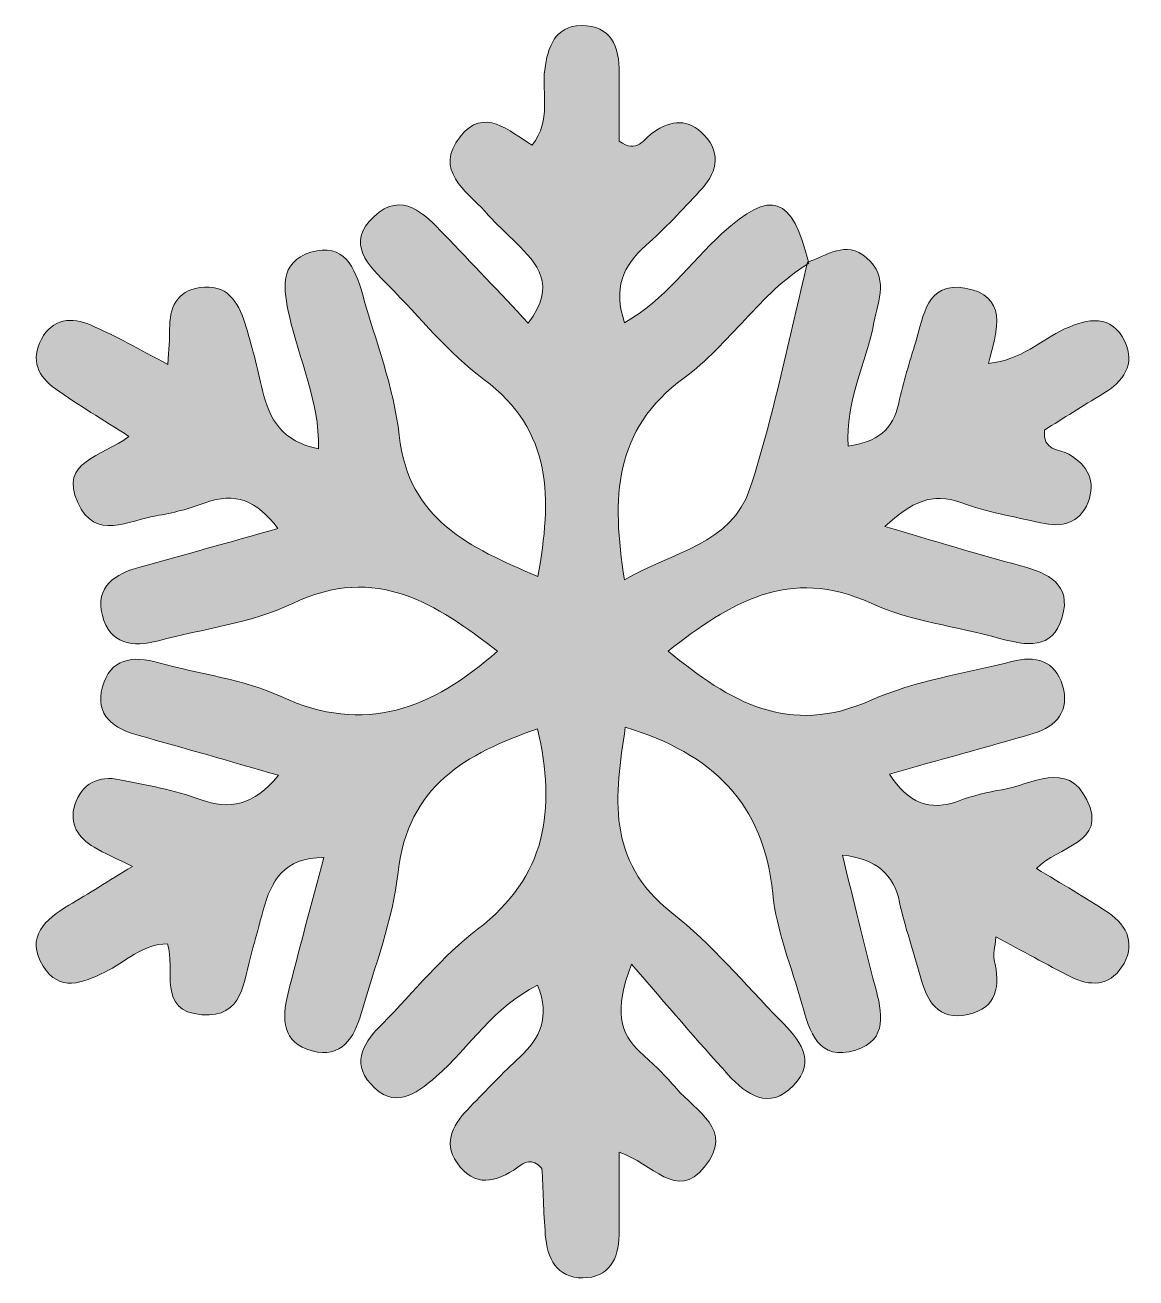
# Model space of a CAD drawing. Header units: inches. Extents: x 0.7 to 11.3, y -26.8 to -14.8.
import ezdxf

# ---------------------------------------------------------------- set-up
doc = ezdxf.new("R2010")
doc.units = ezdxf.units.IN
doc.header["$MEASUREMENT"] = 0
doc.layers.add('Слой 1', color=7, linetype='Continuous', lineweight=0)

msp = doc.modelspace()

# ---------------------------------------------------------------- hatches: boundary and pattern name
at = {"layer": 'Слой 1', "true_color": 0x000000, "transparency": 33554687}
h = msp.add_hatch(color=18, dxfattribs=at)
h.dxf.hatch_style = 2
edge = h.paths.add_edge_path()
edge.add_spline(control_points=[(8.156, -17.045), (8.341, -16.984), (8.519, -16.83), (8.721, -17.003), (8.937, -17.189), (8.832, -17.405), (8.791, -17.623), (8.717, -18.015), (8.513, -18.383), (8.545, -18.807), (8.817, -18.771), (8.976, -18.652), (9.029, -18.395), (9.07, -18.197), (9.133, -18.003), (9.192, -17.809), (9.267, -17.561), (9.296, -17.23), (9.663, -17.293), (10.069, -17.362), (9.984, -17.684), (9.887, -18.015), (10.204, -17.987), (10.392, -17.788), (10.618, -17.685), (10.842, -17.583), (11.067, -17.542), (11.194, -17.804), (11.301, -18.023), (11.18, -18.191), (10.983, -18.308), (10.793, -18.422), (10.605, -18.542), (10.424, -18.654), (10.404, -18.856), (10.567, -18.834), (10.659, -18.886), (10.845, -18.992), (10.918, -19.148), (10.842, -19.346), (10.762, -19.553), (10.586, -19.589), (10.389, -19.543), (10.132, -19.484), (9.869, -19.438), (9.622, -19.349), (9.349, -19.25), (9.156, -19.339), (8.896, -19.579), (9.371, -19.717), (9.783, -19.843), (10.199, -19.955), (10.46, -20.025), (10.687, -20.132), (10.595, -20.447), (10.503, -20.763), (10.249, -20.721), (9.995, -20.65), (9.584, -20.534), (9.144, -20.488), (8.763, -20.313), (7.98, -19.954), (7.412, -20.309), (6.82, -20.772), (7.407, -21.259), (7.978, -21.594), (8.764, -21.242), (9.184, -21.054), (9.661, -20.989), (10.112, -20.871), (10.337, -20.813), (10.528, -20.862), (10.598, -21.102), (10.668, -21.341), (10.544, -21.495), (10.318, -21.561), (9.87, -21.692), (9.421, -21.814), (8.939, -21.95), (9.118, -22.227), (9.321, -22.312), (9.606, -22.207), (9.739, -22.157), (9.879, -22.123), (10.019, -22.1), (10.3, -22.054), (10.642, -21.812), (10.831, -22.197), (11.036, -22.614), (10.551, -22.639), (10.347, -22.855), (10.589, -23.003), (10.817, -23.132), (11.035, -23.278), (11.23, -23.408), (11.3, -23.598), (11.164, -23.802), (11.045, -23.981), (10.859, -23.986), (10.676, -23.893), (10.445, -23.775), (10.218, -23.648), (9.96, -23.51), (9.951, -23.617), (9.931, -23.677), (9.943, -23.729), (10.002, -23.976), (9.975, -24.192), (9.691, -24.254), (9.407, -24.316), (9.295, -24.124), (9.233, -23.884), (9.172, -23.648), (9.086, -23.418), (9.037, -23.18), (8.979, -22.905), (8.82, -22.77), (8.489, -22.726), (8.598, -23.166), (8.692, -23.577), (8.802, -23.983), (8.87, -24.234), (8.927, -24.497), (8.617, -24.595), (8.257, -24.708), (8.175, -24.416), (8.101, -24.152), (8.004, -23.8), (7.856, -23.452), (7.821, -23.094), (7.737, -22.231), (7.245, -21.752), (6.409, -21.502), (6.312, -22.158), (6.215, -22.779), (6.856, -23.28), (7.237, -23.578), (7.551, -23.962), (7.893, -24.31), (8.071, -24.491), (8.253, -24.694), (8.019, -24.936), (7.786, -25.178), (7.569, -25.022), (7.395, -24.831), (7.098, -24.506), (6.814, -24.17), (6.468, -23.772), (6.301, -24.22), (6.351, -24.434), (6.556, -24.618), (6.676, -24.726), (6.795, -24.84), (6.899, -24.964), (7.081, -25.18), (7.46, -25.356), (7.169, -25.715), (6.9, -26.046), (6.673, -25.68), (6.349, -25.574), (6.349, -25.862), (6.35, -26.115), (6.349, -26.367), (6.348, -26.601), (6.25, -26.777), (6.002, -26.778), (5.751, -26.779), (5.66, -26.589), (5.643, -26.366), (5.626, -26.145), (5.621, -25.923), (5.611, -25.729), (5.511, -25.621), (5.441, -25.674), (5.379, -25.718), (5.171, -25.865), (4.963, -25.916), (4.797, -25.676), (4.652, -25.466), (4.774, -25.291), (4.924, -25.138), (5.08, -24.978), (5.234, -24.815), (5.398, -24.663), (5.592, -24.481), (5.694, -24.281), (5.568, -23.974), (5.154, -24.177), (4.92, -24.565), (4.598, -24.849), (4.396, -25.028), (4.19, -25.165), (3.97, -24.92), (3.775, -24.703), (3.915, -24.509), (4.085, -24.339), (4.387, -24.037), (4.656, -23.693), (4.993, -23.438), (5.655, -22.935), (5.748, -22.293), (5.568, -21.517), (4.884, -21.756), (4.325, -22.06), (4.233, -22.891), (4.182, -23.35), (4.008, -23.796), (3.879, -24.245), (3.813, -24.475), (3.692, -24.677), (3.408, -24.603), (3.121, -24.529), (3.119, -24.293), (3.176, -24.061), (3.282, -23.631), (3.402, -23.203), (3.522, -22.751), (3.135, -22.746), (3.017, -22.978), (2.94, -23.255), (2.902, -23.392), (2.867, -23.53), (2.828, -23.667), (2.752, -23.932), (2.75, -24.29), (2.352, -24.257), (1.917, -24.22), (2.104, -23.823), (2.025, -23.576), (1.782, -23.58), (1.619, -23.751), (1.423, -23.849), (1.21, -23.954), (0.986, -24.041), (0.832, -23.791), (0.659, -23.509), (0.852, -23.343), (1.079, -23.207), (1.268, -23.095), (1.454, -22.978), (1.687, -22.835), (1.532, -22.758), (1.422, -22.711), (1.32, -22.651), (1.168, -22.561), (1.078, -22.429), (1.136, -22.246), (1.203, -22.038), (1.364, -21.963), (1.568, -22.004), (1.826, -22.056), (2.089, -22.104), (2.336, -22.193), (2.622, -22.296), (2.846, -22.253), (3.088, -21.962), (2.622, -21.829), (2.188, -21.702), (1.753, -21.582), (1.512, -21.515), (1.324, -21.39), (1.4, -21.114), (1.475, -20.846), (1.688, -20.811), (1.939, -20.883), (2.329, -20.995), (2.748, -21.039), (3.111, -21.207), (3.914, -21.579), (4.555, -21.325), (5.186, -20.773), (4.594, -20.321), (4.029, -19.932), (3.224, -20.315), (2.828, -20.504), (2.367, -20.556), (1.936, -20.673), (1.688, -20.74), (1.471, -20.704), (1.4, -20.431), (1.327, -20.151), (1.522, -20.033), (1.76, -19.967), (2.188, -19.849), (2.617, -19.728), (3.082, -19.598), (2.879, -19.327), (2.669, -19.246), (2.385, -19.351), (2.233, -19.407), (2.074, -19.45), (1.914, -19.476), (1.651, -19.518), (1.33, -19.722), (1.163, -19.349), (0.983, -18.95), (1.394, -18.914), (1.654, -18.714), (1.402, -18.553), (1.17, -18.415), (0.95, -18.26), (0.784, -18.144), (0.71, -17.981), (0.815, -17.784), (0.922, -17.583), (1.106, -17.568), (1.287, -17.647), (1.525, -17.75), (1.751, -17.881), (2.028, -18.024), (2.036, -17.876), (2.046, -17.782), (2.044, -17.688), (2.042, -17.482), (2.11, -17.324), (2.332, -17.289), (2.59, -17.248), (2.699, -17.423), (2.764, -17.627), (2.832, -17.84), (2.883, -18.058), (2.934, -18.275), (2.998, -18.551), (3.123, -18.766), (3.47, -18.833), (3.481, -18.377), (3.282, -17.979), (3.191, -17.561), (3.136, -17.31), (3.086, -17.044), (3.397, -16.95), (3.714, -16.853), (3.822, -17.101), (3.891, -17.35), (4.016, -17.8), (4.193, -18.245), (4.243, -18.704), (4.334, -19.519), (4.915, -19.776), (5.572, -20.057), (5.705, -19.307), (5.719, -18.664), (5.053, -18.168), (4.714, -17.915), (4.442, -17.573), (4.142, -17.27), (3.951, -17.078), (3.722, -16.865), (4.002, -16.606), (4.271, -16.358), (4.485, -16.583), (4.672, -16.777), (4.938, -17.053), (5.2, -17.333), (5.48, -17.629), (5.757, -17.262), (5.566, -17.06), (5.363, -16.86), (5.262, -16.761), (5.158, -16.663), (5.063, -16.557), (4.878, -16.354), (4.575, -16.166), (4.827, -15.843), (5.054, -15.551), (5.297, -15.79), (5.516, -15.924), (5.707, -15.68), (5.606, -15.43), (5.637, -15.201), (5.667, -14.981), (5.736, -14.782), (5.986, -14.778), (6.273, -14.773), (6.354, -14.978), (6.351, -15.233), (6.349, -15.455), (6.351, -15.678), (6.351, -15.884), (6.523, -16.015), (6.588, -15.859), (6.675, -15.801), (6.85, -15.683), (7.015, -15.663), (7.166, -15.827), (7.342, -16.018), (7.276, -16.201), (7.121, -16.366), (6.955, -16.544), (6.788, -16.723), (6.606, -16.885), (6.387, -17.08), (6.289, -17.301), (6.403, -17.625), (6.786, -17.41), (7.028, -17.052), (7.335, -16.771), (7.807, -16.34), (8.008, -16.406), (8.166, -17.054), (7.698, -17.346), (7.407, -17.835), (6.972, -18.154), (6.295, -18.649), (6.277, -19.304), (6.401, -20.088), (6.86, -19.821), (7.43, -19.746), (7.603, -19.215), (7.835, -18.507), (7.976, -17.77), (8.156, -17.045)], knot_values=[0, 0, 0, 0, 1, 1, 1, 2, 2, 2, 3, 3, 3, 4, 4, 4, 5, 5, 5, 6, 6, 6, 7, 7, 7, 8, 8, 8, 9, 9, 9, 10, 10, 10, 11, 11, 11, 12, 12, 12, 13, 13, 13, 14, 14, 14, 15, 15, 15, 16, 16, 16, 17, 17, 17, 18, 18, 18, 19, 19, 19, 20, 20, 20, 21, 21, 21, 22, 22, 22, 23, 23, 23, 24, 24, 24, 25, 25, 25, 26, 26, 26, 27, 27, 27, 28, 28, 28, 29, 29, 29, 30, 30, 30, 31, 31, 31, 32, 32, 32, 33, 33, 33, 34, 34, 34, 35, 35, 35, 36, 36, 36, 37, 37, 37, 38, 38, 38, 39, 39, 39, 40, 40, 40, 41, 41, 41, 42, 42, 42, 43, 43, 43, 44, 44, 44, 45, 45, 45, 46, 46, 46, 47, 47, 47, 48, 48, 48, 49, 49, 49, 50, 50, 50, 51, 51, 51, 52, 52, 52, 53, 53, 53, 54, 54, 54, 55, 55, 55, 56, 56, 56, 57, 57, 57, 58, 58, 58, 59, 59, 59, 60, 60, 60, 61, 61, 61, 62, 62, 62, 63, 63, 63, 64, 64, 64, 65, 65, 65, 66, 66, 66, 67, 67, 67, 68, 68, 68, 69, 69, 69, 70, 70, 70, 71, 71, 71, 72, 72, 72, 73, 73, 73, 74, 74, 74, 75, 75, 75, 76, 76, 76, 77, 77, 77, 78, 78, 78, 79, 79, 79, 80, 80, 80, 81, 81, 81, 82, 82, 82, 83, 83, 83, 84, 84, 84, 85, 85, 85, 86, 86, 86, 87, 87, 87, 88, 88, 88, 89, 89, 89, 90, 90, 90, 91, 91, 91, 92, 92, 92, 93, 93, 93, 94, 94, 94, 95, 95, 95, 96, 96, 96, 97, 97, 97, 98, 98, 98, 99, 99, 99, 100, 100, 100, 101, 101, 101, 102, 102, 102, 103, 103, 103, 104, 104, 104, 105, 105, 105, 106, 106, 106, 107, 107, 107, 108, 108, 108, 109, 109, 109, 110, 110, 110, 111, 111, 111, 112, 112, 112, 113, 113, 113, 114, 114, 114, 115, 115, 115, 116, 116, 116, 117, 117, 117, 118, 118, 118, 119, 119, 119, 120, 120, 120, 121, 121, 121, 122, 122, 122, 123, 123, 123, 124, 124, 124, 125, 125, 125, 126, 126, 126, 127, 127, 127, 128, 128, 128, 129, 129, 129, 130, 130, 130, 131, 131, 131, 132, 132, 132, 133, 133, 133, 134, 134, 134, 135, 135, 135, 136, 136, 136, 137, 137, 137, 137], degree=3, periodic=0)

# ---------------------------------------------------------------- linework, layer by layer
at = {"layer": 'Слой 1'}
msp.add_open_spline([(8.156, -17.045), (8.341, -16.984), (8.519, -16.83), (8.721, -17.003), (8.937, -17.189), (8.832, -17.405), (8.791, -17.623), (8.717, -18.015), (8.513, -18.383), (8.545, -18.807), (8.817, -18.771), (8.976, -18.652), (9.029, -18.395), (9.07, -18.197), (9.133, -18.003), (9.192, -17.809), (9.267, -17.561), (9.296, -17.23), (9.663, -17.293), (10.069, -17.362), (9.984, -17.684), (9.887, -18.015), (10.204, -17.987), (10.392, -17.788), (10.618, -17.685), (10.842, -17.583), (11.067, -17.542), (11.194, -17.804), (11.301, -18.023), (11.18, -18.191), (10.983, -18.308), (10.793, -18.422), (10.605, -18.542), (10.424, -18.654), (10.404, -18.856), (10.567, -18.834), (10.659, -18.886), (10.845, -18.992), (10.918, -19.148), (10.842, -19.346), (10.762, -19.553), (10.586, -19.589), (10.389, -19.543), (10.132, -19.484), (9.869, -19.438), (9.622, -19.349), (9.349, -19.25), (9.156, -19.339), (8.896, -19.579), (9.371, -19.717), (9.783, -19.843), (10.199, -19.955), (10.46, -20.025), (10.687, -20.132), (10.595, -20.447), (10.503, -20.763), (10.249, -20.721), (9.995, -20.65), (9.584, -20.534), (9.144, -20.488), (8.763, -20.313), (7.98, -19.954), (7.412, -20.309), (6.82, -20.772), (7.407, -21.259), (7.978, -21.594), (8.764, -21.242), (9.184, -21.054), (9.661, -20.989), (10.112, -20.871), (10.337, -20.813), (10.528, -20.862), (10.598, -21.102), (10.668, -21.341), (10.544, -21.495), (10.318, -21.561), (9.87, -21.692), (9.421, -21.814), (8.939, -21.95), (9.118, -22.227), (9.321, -22.312), (9.606, -22.207), (9.739, -22.157), (9.879, -22.123), (10.019, -22.1), (10.3, -22.054), (10.642, -21.812), (10.831, -22.197), (11.036, -22.614), (10.551, -22.639), (10.347, -22.855), (10.589, -23.003), (10.817, -23.132), (11.035, -23.278), (11.23, -23.408), (11.3, -23.598), (11.164, -23.802), (11.045, -23.981), (10.859, -23.986), (10.676, -23.893), (10.445, -23.775), (10.218, -23.648), (9.96, -23.51), (9.951, -23.617), (9.931, -23.677), (9.943, -23.729), (10.002, -23.976), (9.975, -24.192), (9.691, -24.254), (9.407, -24.316), (9.295, -24.124), (9.233, -23.884), (9.172, -23.648), (9.086, -23.418), (9.037, -23.18), (8.979, -22.905), (8.82, -22.77), (8.489, -22.726), (8.598, -23.166), (8.692, -23.577), (8.802, -23.983), (8.87, -24.234), (8.927, -24.497), (8.617, -24.595), (8.257, -24.708), (8.175, -24.416), (8.101, -24.152), (8.004, -23.8), (7.856, -23.452), (7.821, -23.094), (7.737, -22.231), (7.245, -21.752), (6.409, -21.502), (6.312, -22.158), (6.215, -22.779), (6.856, -23.28), (7.237, -23.578), (7.551, -23.962), (7.893, -24.31), (8.071, -24.491), (8.253, -24.694), (8.019, -24.936), (7.786, -25.178), (7.569, -25.022), (7.395, -24.831), (7.098, -24.506), (6.814, -24.17), (6.468, -23.772), (6.301, -24.22), (6.351, -24.434), (6.556, -24.618), (6.676, -24.726), (6.795, -24.84), (6.899, -24.964), (7.081, -25.18), (7.46, -25.356), (7.169, -25.715), (6.9, -26.046), (6.673, -25.68), (6.349, -25.574), (6.349, -25.862), (6.35, -26.115), (6.349, -26.367), (6.348, -26.601), (6.25, -26.777), (6.002, -26.778), (5.751, -26.779), (5.66, -26.589), (5.643, -26.366), (5.626, -26.145), (5.621, -25.923), (5.611, -25.729), (5.511, -25.621), (5.441, -25.674), (5.379, -25.718), (5.171, -25.865), (4.963, -25.916), (4.797, -25.676), (4.652, -25.466), (4.774, -25.291), (4.924, -25.138), (5.08, -24.978), (5.234, -24.815), (5.398, -24.663), (5.592, -24.481), (5.694, -24.281), (5.568, -23.974), (5.154, -24.177), (4.92, -24.565), (4.598, -24.849), (4.396, -25.028), (4.19, -25.165), (3.97, -24.92), (3.775, -24.703), (3.915, -24.509), (4.085, -24.339), (4.387, -24.037), (4.656, -23.693), (4.993, -23.438), (5.655, -22.935), (5.748, -22.293), (5.568, -21.517), (4.884, -21.756), (4.325, -22.06), (4.233, -22.891), (4.182, -23.35), (4.008, -23.796), (3.879, -24.245), (3.813, -24.475), (3.692, -24.677), (3.408, -24.603), (3.121, -24.529), (3.119, -24.293), (3.176, -24.061), (3.282, -23.631), (3.402, -23.203), (3.522, -22.751), (3.135, -22.746), (3.017, -22.978), (2.94, -23.255), (2.902, -23.392), (2.867, -23.53), (2.828, -23.667), (2.752, -23.932), (2.75, -24.29), (2.352, -24.257), (1.917, -24.22), (2.104, -23.823), (2.025, -23.576), (1.782, -23.58), (1.619, -23.751), (1.423, -23.849), (1.21, -23.954), (0.986, -24.041), (0.832, -23.791), (0.659, -23.509), (0.852, -23.343), (1.079, -23.207), (1.268, -23.095), (1.454, -22.978), (1.687, -22.835), (1.532, -22.758), (1.422, -22.711), (1.32, -22.651), (1.168, -22.561), (1.078, -22.429), (1.136, -22.246), (1.203, -22.038), (1.364, -21.963), (1.568, -22.004), (1.826, -22.056), (2.089, -22.104), (2.336, -22.193), (2.622, -22.296), (2.846, -22.253), (3.088, -21.962), (2.622, -21.829), (2.188, -21.702), (1.753, -21.582), (1.512, -21.515), (1.324, -21.39), (1.4, -21.114), (1.475, -20.846), (1.688, -20.811), (1.939, -20.883), (2.329, -20.995), (2.748, -21.039), (3.111, -21.207), (3.914, -21.579), (4.555, -21.325), (5.186, -20.773), (4.594, -20.321), (4.029, -19.932), (3.224, -20.315), (2.828, -20.504), (2.367, -20.556), (1.936, -20.673), (1.688, -20.74), (1.471, -20.704), (1.4, -20.431), (1.327, -20.151), (1.522, -20.033), (1.76, -19.967), (2.188, -19.849), (2.617, -19.728), (3.082, -19.598), (2.879, -19.327), (2.669, -19.246), (2.385, -19.351), (2.233, -19.407), (2.074, -19.45), (1.914, -19.476), (1.651, -19.518), (1.33, -19.722), (1.163, -19.349), (0.983, -18.95), (1.394, -18.914), (1.654, -18.714), (1.402, -18.553), (1.17, -18.415), (0.95, -18.26), (0.784, -18.144), (0.71, -17.981), (0.815, -17.784), (0.922, -17.583), (1.106, -17.568), (1.287, -17.647), (1.525, -17.75), (1.751, -17.881), (2.028, -18.024), (2.036, -17.876), (2.046, -17.782), (2.044, -17.688), (2.042, -17.482), (2.11, -17.324), (2.332, -17.289), (2.59, -17.248), (2.699, -17.423), (2.764, -17.627), (2.832, -17.84), (2.883, -18.058), (2.934, -18.275), (2.998, -18.551), (3.123, -18.766), (3.47, -18.833), (3.481, -18.377), (3.282, -17.979), (3.191, -17.561), (3.136, -17.31), (3.086, -17.044), (3.397, -16.95), (3.714, -16.853), (3.822, -17.101), (3.891, -17.35), (4.016, -17.8), (4.193, -18.245), (4.243, -18.704), (4.334, -19.519), (4.915, -19.776), (5.572, -20.057), (5.705, -19.307), (5.719, -18.664), (5.053, -18.168), (4.714, -17.915), (4.442, -17.573), (4.142, -17.27), (3.951, -17.078), (3.722, -16.865), (4.002, -16.606), (4.271, -16.358), (4.485, -16.583), (4.672, -16.777), (4.938, -17.053), (5.2, -17.333), (5.48, -17.629), (5.757, -17.262), (5.566, -17.06), (5.363, -16.86), (5.262, -16.761), (5.158, -16.663), (5.063, -16.557), (4.878, -16.354), (4.575, -16.166), (4.827, -15.843), (5.054, -15.551), (5.297, -15.79), (5.516, -15.924), (5.707, -15.68), (5.606, -15.43), (5.637, -15.201), (5.667, -14.981), (5.736, -14.782), (5.986, -14.778), (6.273, -14.773), (6.354, -14.978), (6.351, -15.233), (6.349, -15.455), (6.351, -15.678), (6.351, -15.884), (6.523, -16.015), (6.588, -15.859), (6.675, -15.801), (6.85, -15.683), (7.015, -15.663), (7.166, -15.827), (7.342, -16.018), (7.276, -16.201), (7.121, -16.366), (6.955, -16.544), (6.788, -16.723), (6.606, -16.885), (6.387, -17.08), (6.289, -17.301), (6.403, -17.625), (6.786, -17.41), (7.028, -17.052), (7.335, -16.771), (7.807, -16.34), (8.008, -16.406), (8.166, -17.054), (7.698, -17.346), (7.407, -17.835), (6.972, -18.154), (6.295, -18.649), (6.277, -19.304), (6.401, -20.088), (6.86, -19.821), (7.43, -19.746), (7.603, -19.215), (7.835, -18.507), (7.976, -17.77), (8.156, -17.045)], degree=3, knots=[0, 0, 0, 0, 1, 1, 1, 2, 2, 2, 3, 3, 3, 4, 4, 4, 5, 5, 5, 6, 6, 6, 7, 7, 7, 8, 8, 8, 9, 9, 9, 10, 10, 10, 11, 11, 11, 12, 12, 12, 13, 13, 13, 14, 14, 14, 15, 15, 15, 16, 16, 16, 17, 17, 17, 18, 18, 18, 19, 19, 19, 20, 20, 20, 21, 21, 21, 22, 22, 22, 23, 23, 23, 24, 24, 24, 25, 25, 25, 26, 26, 26, 27, 27, 27, 28, 28, 28, 29, 29, 29, 30, 30, 30, 31, 31, 31, 32, 32, 32, 33, 33, 33, 34, 34, 34, 35, 35, 35, 36, 36, 36, 37, 37, 37, 38, 38, 38, 39, 39, 39, 40, 40, 40, 41, 41, 41, 42, 42, 42, 43, 43, 43, 44, 44, 44, 45, 45, 45, 46, 46, 46, 47, 47, 47, 48, 48, 48, 49, 49, 49, 50, 50, 50, 51, 51, 51, 52, 52, 52, 53, 53, 53, 54, 54, 54, 55, 55, 55, 56, 56, 56, 57, 57, 57, 58, 58, 58, 59, 59, 59, 60, 60, 60, 61, 61, 61, 62, 62, 62, 63, 63, 63, 64, 64, 64, 65, 65, 65, 66, 66, 66, 67, 67, 67, 68, 68, 68, 69, 69, 69, 70, 70, 70, 71, 71, 71, 72, 72, 72, 73, 73, 73, 74, 74, 74, 75, 75, 75, 76, 76, 76, 77, 77, 77, 78, 78, 78, 79, 79, 79, 80, 80, 80, 81, 81, 81, 82, 82, 82, 83, 83, 83, 84, 84, 84, 85, 85, 85, 86, 86, 86, 87, 87, 87, 88, 88, 88, 89, 89, 89, 90, 90, 90, 91, 91, 91, 92, 92, 92, 93, 93, 93, 94, 94, 94, 95, 95, 95, 96, 96, 96, 97, 97, 97, 98, 98, 98, 99, 99, 99, 100, 100, 100, 101, 101, 101, 102, 102, 102, 103, 103, 103, 104, 104, 104, 105, 105, 105, 106, 106, 106, 107, 107, 107, 108, 108, 108, 109, 109, 109, 110, 110, 110, 111, 111, 111, 112, 112, 112, 113, 113, 113, 114, 114, 114, 115, 115, 115, 116, 116, 116, 117, 117, 117, 118, 118, 118, 119, 119, 119, 120, 120, 120, 121, 121, 121, 122, 122, 122, 123, 123, 123, 124, 124, 124, 125, 125, 125, 126, 126, 126, 127, 127, 127, 128, 128, 128, 129, 129, 129, 130, 130, 130, 131, 131, 131, 132, 132, 132, 133, 133, 133, 134, 134, 134, 135, 135, 135, 136, 136, 136, 137, 137, 137, 137], dxfattribs=at)

doc.saveas('drawing.dxf')
